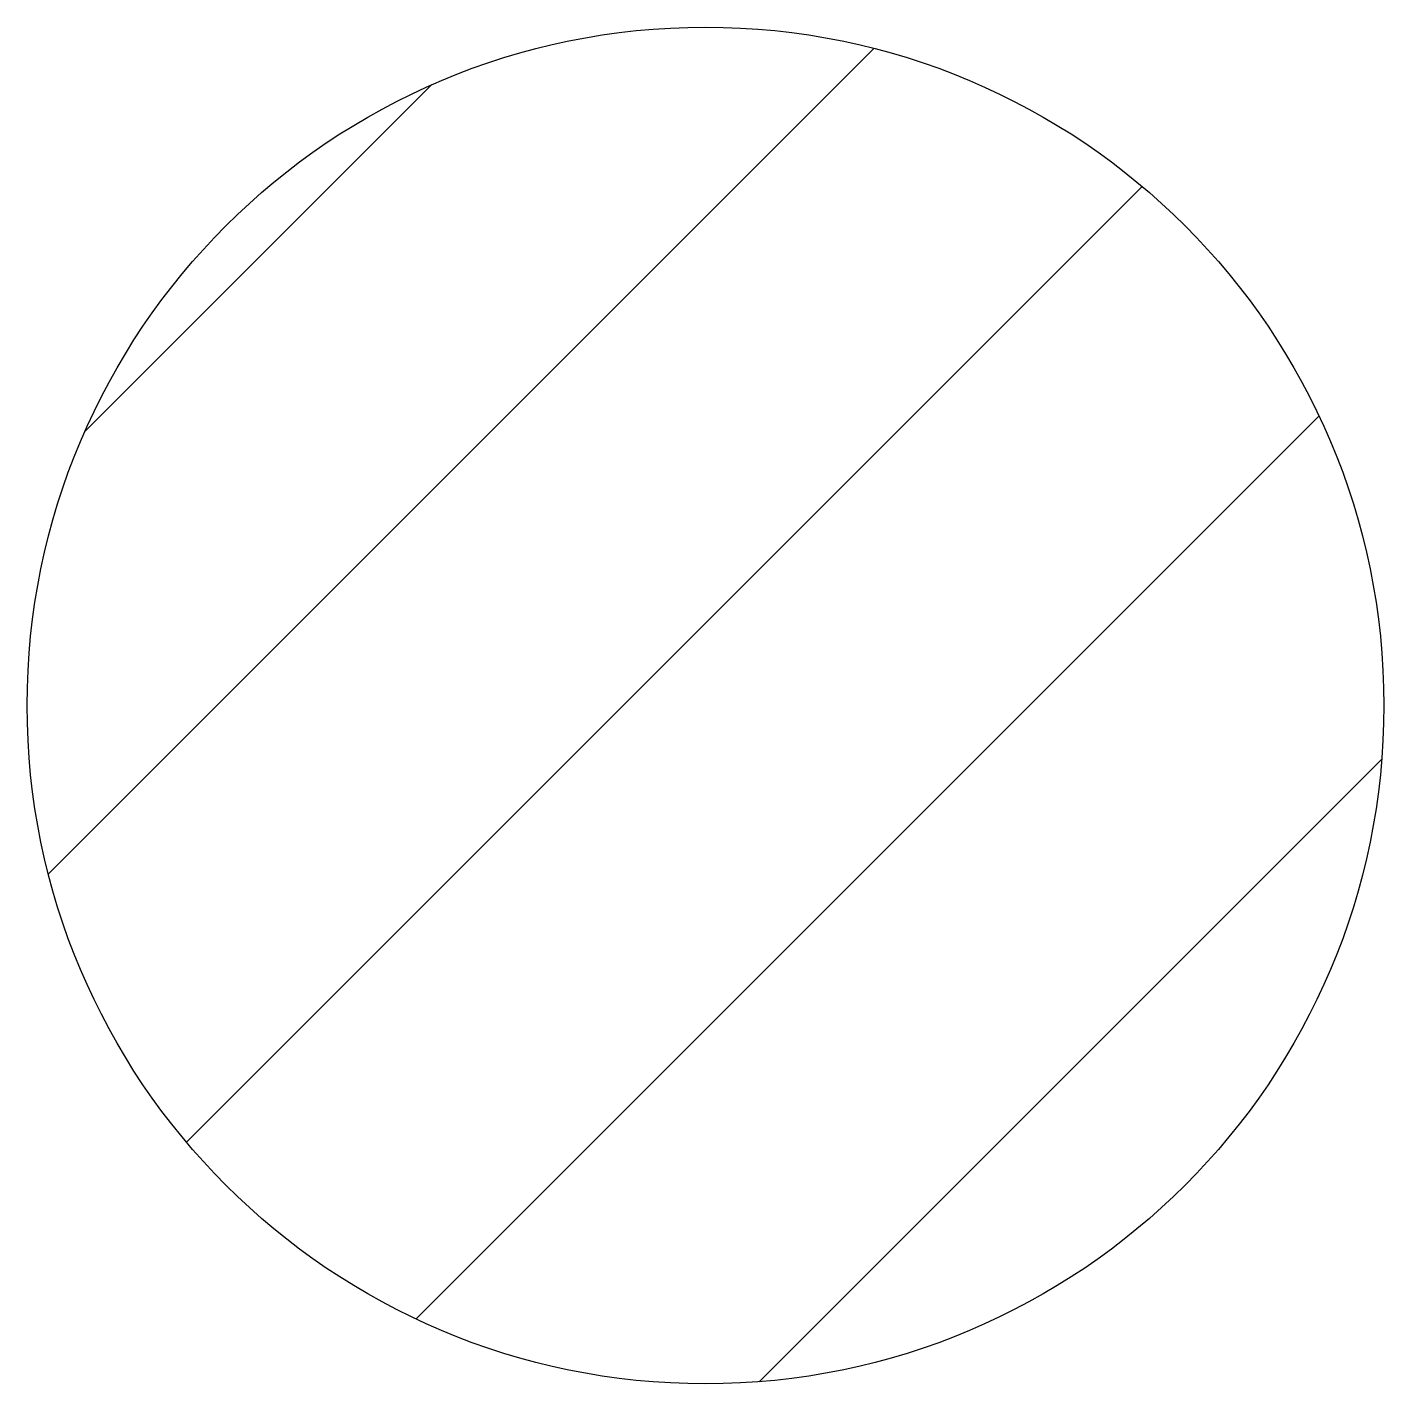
# Model space of a CAD drawing. Header units: metres. Extents: x 354.18 to 360.18, y 81.54 to 87.54.
import ezdxf

# ---------------------------------------------------------------- set-up
doc = ezdxf.new("R2010")
doc.units = ezdxf.units.M
doc.header["$MEASUREMENT"] = 0
doc.layers.add('BANG-TERSIER', color=7, linetype='CONTINUOUS')

msp = doc.modelspace()

# ---------------------------------------------------------------- hatches: boundary and pattern name
at = {"layer": 'BANG-TERSIER', "linetype": 'Continuous'}
h = msp.add_hatch(dxfattribs=at)
h.set_pattern_fill('ANSI31', color=12, scale=0.4, style=0)
h.set_pattern_definition([(45, (-1071.5323, -253.607), (-0.8980256, 0.8980256), [])])
h.paths.add_polyline_path([(360.1774, 84.5357, 1), (354.1774, 84.5357, 1)])

# ---------------------------------------------------------------- linework, layer by layer
at = {"layer": 'BANG-TERSIER', "color": 13, "linetype": 'Continuous'}
msp.add_circle((357.1774, 84.5357), 3, dxfattribs=at)

doc.saveas('drawing.dxf')
